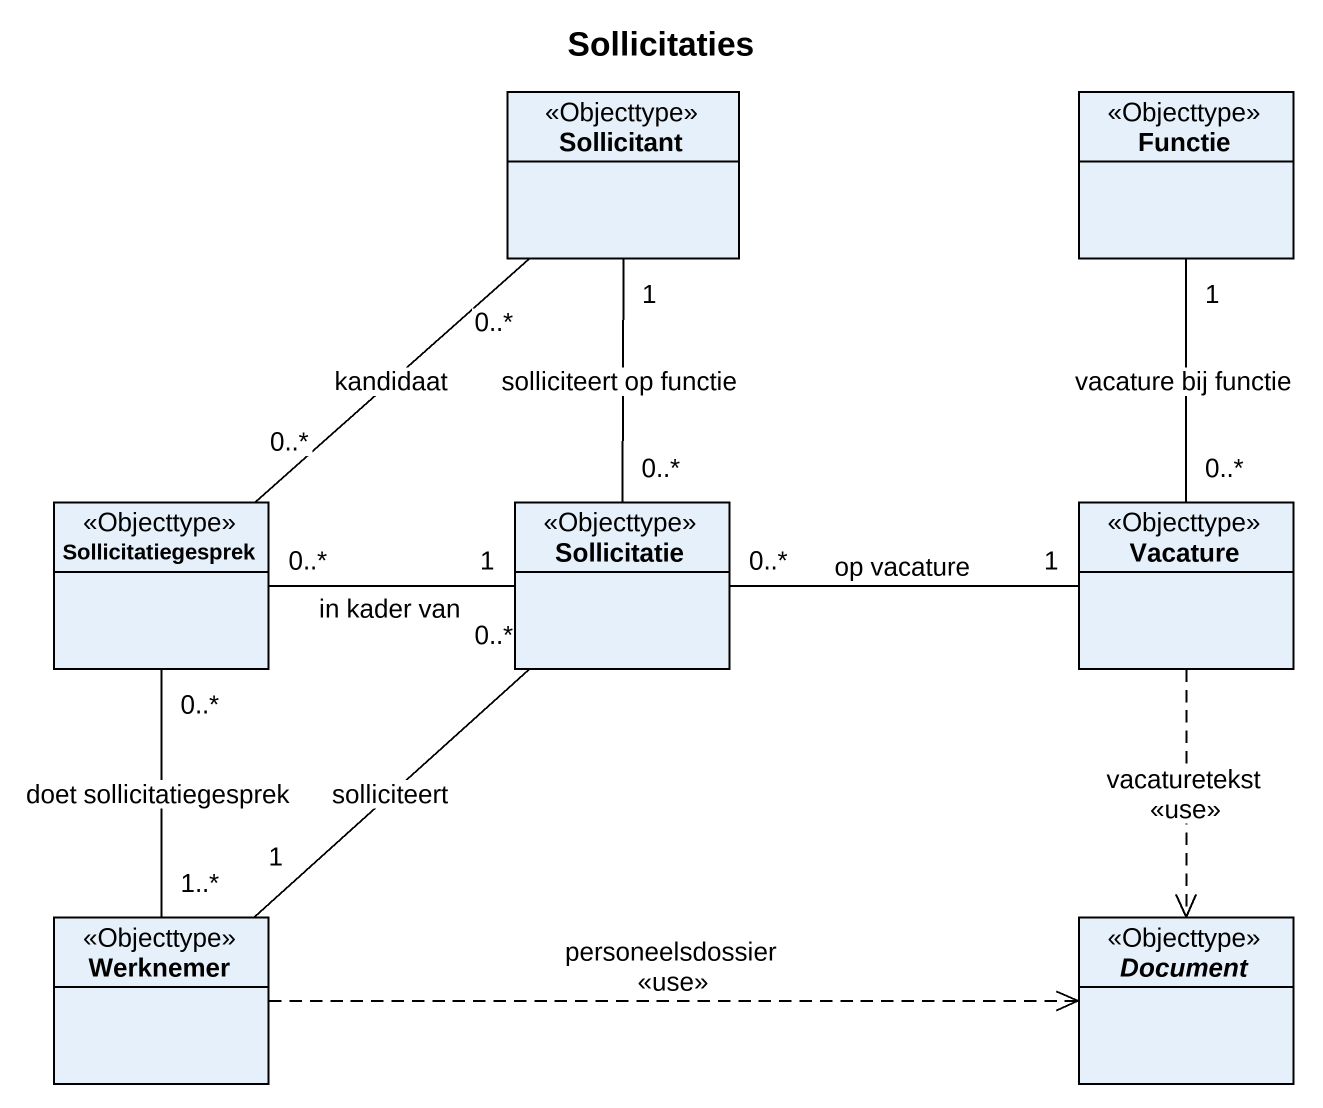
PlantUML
@startuml
title Sollicitaties
hide circle
hide empty members
class Sollicitant <<Objecttype>>
class Functie <<Objecttype>>
class Sollicitatiegesprek <<Objecttype>>
class Sollicitatie <<Objecttype>>
class Vacature <<Objecttype>>
class Werknemer <<Objecttype>>
abstract class Document <<Objecttype>>
Sollicitant "1" -- "0..*" Sollicitatie : solliciteert op functie
Sollicitatiegesprek "0..*" -up- "0..*" Sollicitant : kandidaat
Sollicitatiegesprek "0..*" -right- "1" Sollicitatie : in kader van
Sollicitatiegesprek "0..*" -- "1..*" Werknemer : doet sollicitatiegesprek
Sollicitatie "0..*" -right- "1" Vacature : op vacature
Vacature "0..*" -up- "1" Functie : vacature bij functie
Vacature ..> Document : vacaturetekst\n<<use>>
Werknemer "1" -up- "0..*" Sollicitatie : solliciteert
Werknemer .right.> Document : personeelsdossier\n<<use>>
@enduml
